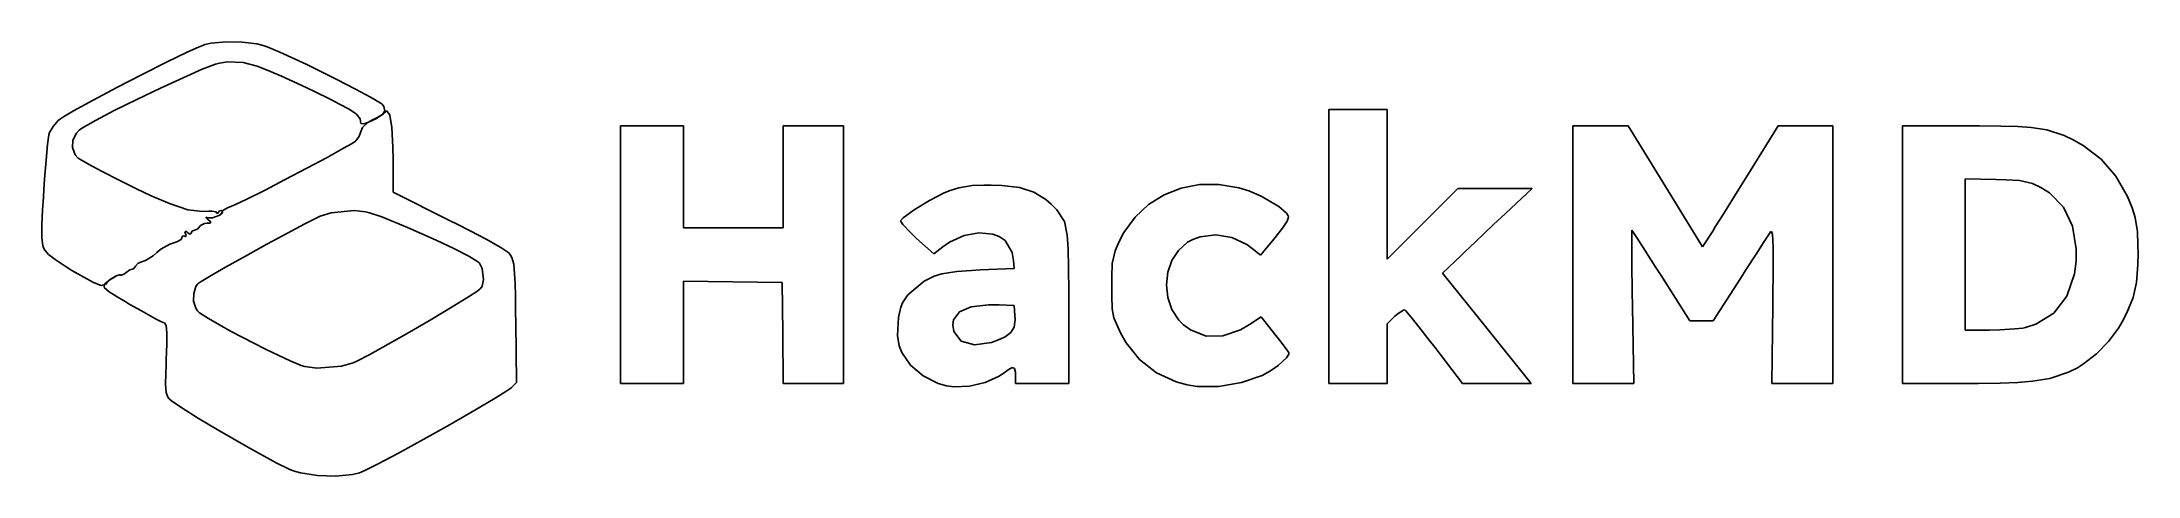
# Model space of a CAD drawing. Extents: x 2 to 904, y 1 to 188.
import ezdxf

# ---------------------------------------------------------------- set-up
doc = ezdxf.new("R2010")
doc.units = 0

msp = doc.modelspace()

# ---------------------------------------------------------------- linework, layer by layer
for p, q in [((55.453434, 179.218437), (64.293092, 183.522406)), ((64.293092, 183.522406), (69.168467, 185.749281)), ((69.168467, 185.749281), (71.313255, 186.617141)), ((71.313255, 186.617141), (72, 186.838053)), ((72, 186.838053), (74.675368, 187.393388)), ((74.675368, 187.393388), (81.076607, 187.980023)), ((81.076607, 187.980023), (87.991711, 187.880684)), ((87.991711, 187.880684), (94.356514, 187.110657)), ((94.356514, 187.110657), (97, 186.478913)), ((97, 186.478913), (98.74867, 185.86558)), ((98.74867, 185.86558), (104.236272, 183.551865)), ((104.236272, 183.551865), (115.818855, 178.168372)), ((34.074931, 168.274162), (44.996645, 173.936567)), ((44.996645, 173.936567), (55.453434, 179.218437)), ((62.568259, 172.555158), (52.826492, 168.065284)), ((70.829953, 176.163311), (62.568259, 172.555158)), ((76.598732, 178.404923), (70.829953, 176.163311)), ((78.231764, 178.861769), (76.598732, 178.404923)), ((81.662909, 179.321948), (78.231764, 178.861769)), ((88.492946, 179.022816), (81.662909, 179.321948)), ((94.46646, 177.482028), (88.492946, 179.022816)), ((99.272707, 175.709206), (94.46646, 177.482028)), ((104.998582, 173.265988), (99.272707, 175.709206)), ((111.867379, 170.089037), (104.998582, 173.265988)), ((115.818855, 178.168372), (128.823699, 171.776889)), ((128.823699, 171.776889), (136.839762, 167.671191)), ((15.445563, 158.197213), (23.840501, 162.828588)), ((23.840501, 162.828588), (34.074931, 168.274162)), ((42.617494, 163.17851), (32.954108, 158.379656)), ((52.826492, 168.065284), (42.617494, 163.17851)), ((115.80015, 168.20562), (111.867379, 170.089037)), ((119.43864, 166.443912), (115.80015, 168.20562)), ((125.552788, 163.442211), (119.43864, 166.443912)), ((130.263893, 161.043944), (125.552788, 163.442211)), ((136.839762, 167.671191), (143.321976, 164.190427)), ((143.321976, 164.190427), (147.403955, 161.763768)), ((6.61651, 151.522854), (8.822659, 154.083512)), ((8.822659, 154.083512), (9.293993, 154.463012)), ((9.293993, 154.463012), (11.049651, 155.617353)), ((11.049651, 155.617353), (15.445563, 158.197213)), ((24.849177, 154.153543), (19.315544, 150.984992)), ((32.954108, 158.379656), (24.849177, 154.153543)), ((133.748838, 159.138489), (130.263893, 161.043944)), ((137.064134, 156.962344), (133.748838, 159.138489)), ((138.843864, 154.753192), (137.064134, 156.962344)), ((139, 153.696449), (138.843864, 154.753192)), ((139.127455, 152.77648), (139, 153.696449)), ((142.125979, 153.29641), (144.189136, 154.339362)), ((143.964273, 154.101436), (142.427529, 153.433354)), ((145.903922, 155.014977), (143.964273, 154.101436)), ((144.189136, 154.339362), (145.953207, 155.198181)), ((148.509496, 156.688615), (145.903922, 155.014977)), ((145.953207, 155.198181), (148.859454, 157.00663)), ((147.403955, 161.763768), (148.27411, 161.079845)), ((148.27411, 161.079845), (149.034189, 160.083448)), ((149.514019, 158.31512), (148.509496, 156.688615)), ((148.859454, 157.00663), (149.643677, 157.733519)), ((149.034189, 160.083448), (149.514019, 158.31512)), ((149.643677, 157.733519), (150.370287, 158.227676)), ((150.370287, 158.227676), (151.594457, 156.382005)), ((151.594457, 156.382005), (152.466892, 151.041312)), ((556, 99.787703), (556, 158.787703)), ((556, 158.787703), (568.5, 158.787703)), ((568.5, 158.787703), (581, 158.787703)), ((581, 158.787703), (581, 126.549802)), ((4.23553, 143.680491), (4.828152, 147.942381)), ((4.828152, 147.942381), (5.072036, 148.920223)), ((5.072036, 148.920223), (6.61651, 151.522854)), ((15.141815, 145.674436), (14.981858, 142.388712)), ((16.61125, 148.693893), (15.141815, 145.674436)), ((17.829477, 149.948809), (16.61125, 148.693893)), ((19.315544, 150.984992), (17.829477, 149.948809)), ((135.337722, 144.247431), (136.770949, 145.155656)), ((136.770949, 145.155656), (137.135223, 145.432102)), ((137.135223, 145.432102), (138.452811, 147.275255)), ((138.452811, 147.275255), (139.324359, 149.659498)), ((140.36788, 152.645083), (139.127455, 152.77648)), ((139.324359, 149.659498), (139.805622, 151.064251)), ((139.805622, 151.064251), (142.125979, 153.29641)), ((142.427529, 153.433354), (140.36788, 152.645083)), ((152.466892, 151.041312), (152.931995, 142.545945)), ((251, 96.287703), (251, 151.787703)), ((251, 151.787703), (264.5, 151.787703)), ((264.5, 151.787703), (278, 151.787703)), ((278, 151.787703), (278, 129.787703)), ((321, 129.787703), (321, 151.787703)), ((321, 151.787703), (334, 151.787703)), ((334, 151.787703), (347, 151.787703)), ((347, 151.787703), (347, 96.287703)), ((661, 96.287703), (661, 151.787703)), ((661, 151.787703), (672.931446, 151.787703)), ((672.931446, 151.787703), (684.862893, 151.787703)), ((684.862893, 151.787703), (700.882383, 125.70093)), ((737.556692, 132.520468), (749.5, 151.753234)), ((749.5, 151.753234), (761.25, 151.770468)), ((761.25, 151.770468), (773, 151.787703)), ((773, 151.787703), (773, 96.287703)), ((803, 96.287703), (803, 151.787703)), ((803, 151.787703), (830.789901, 151.787703)), ((830.789901, 151.787703), (836.201525, 151.780441)), ((836.201525, 151.780441), (845.358887, 151.702659)), ((845.358887, 151.702659), (852.624877, 151.496782)), ((852.624877, 151.496782), (858.395263, 151.11031)), ((858.395263, 151.11031), (865.112331, 150.077141)), ((865.112331, 150.077141), (872.527658, 147.577495)), ((872.527658, 147.577495), (876.465476, 145.728652)), ((876.465476, 145.728652), (880.816605, 143.322568)), ((2.913268, 128.760769), (3.570339, 137.017202)), ((3.570339, 137.017202), (4.23553, 143.680491)), ((14.981858, 142.388712), (16.155519, 139.332602)), ((16.155519, 139.332602), (17.25, 138.045614)), ((17.25, 138.045614), (18.099976, 137.429552)), ((18.099976, 137.429552), (21.847778, 135.232252)), ((115.842403, 133.516604), (124.553088, 138.19774)), ((124.553088, 138.19774), (131.659155, 142.119632)), ((131.659155, 142.119632), (135.337722, 144.247431)), ((152.931995, 142.545945), (152.994423, 137.221617)), ((152.994423, 137.221617), (153, 123.155531)), ((880.816605, 143.322568), (888.507184, 137.430349)), ((888.507184, 137.430349), (894.850063, 130.096666)), ((2.612991, 124.287703), (2.913268, 128.760769)), ((21.847778, 135.232252), (27.731323, 132.067912)), ((27.731323, 132.067912), (35.036938, 128.320365)), ((35.036938, 128.320365), (39, 126.347837)), ((97.583188, 123.973581), (106.521103, 128.60047)), ((106.521103, 128.60047), (115.842403, 133.516604)), ((278, 129.787703), (278, 107.787703)), ((321, 107.787703), (321, 129.787703)), ((492.364261, 124.956543), (500.276925, 126.454283)), ((500.276925, 126.454283), (508.592549, 126.518147)), ((508.592549, 126.518147), (517.164145, 125.090758)), ((581, 126.549802), (581, 94.311902)), ((732.575633, 124.513282), (737.556692, 132.520468)), ((843.323834, 128.635817), (830, 128.983931)), ((830, 128.983931), (830, 96.385817)), ((847.510215, 128.513617), (843.323834, 128.635817)), ((853.434197, 128.174825), (847.510215, 128.513617)), ((858.938041, 126.951883), (853.434197, 128.174825)), ((862.483484, 125.287703), (858.938041, 126.951883)), ((894.850063, 130.096666), (899.846685, 121.31985)), ((2.093708, 115.519433), (2.413926, 121.074278)), ((2.413926, 121.074278), (2.612991, 124.287703)), ((39, 126.347837), (42.548346, 124.615093)), ((42.548346, 124.615093), (48.87249, 121.631157)), ((48.87249, 121.631157), (56.681851, 118.275886)), ((56.681851, 118.275886), (64.676832, 115.660965)), ((83.438839, 117.112163), (84.833515, 117.684518)), ((84.833515, 117.684518), (90.022658, 120.160182)), ((90.022658, 120.160182), (97.583188, 123.973581)), ((153, 123.155531), (177.331139, 111.053803)), ((377.444268, 115.633069), (383.937318, 119.62628)), ((383.937318, 119.62628), (390.291875, 122.939212)), ((390.291875, 122.939212), (392.82742, 123.977849)), ((392.82742, 123.977849), (396.627299, 125.129776)), ((396.627299, 125.129776), (402.390303, 126.025139)), ((402.390303, 126.025139), (407.378324, 126.206337)), ((407.378324, 126.206337), (410.5, 126.208043)), ((410.5, 126.208043), (415.104237, 126.077471)), ((415.104237, 126.077471), (422.807457, 125.160215)), ((422.807457, 125.160215), (428.950728, 123.227498)), ((428.950728, 123.227498), (434.070517, 120.110543)), ((434.070517, 120.110543), (436.414252, 118.055235)), ((436.414252, 118.055235), (438.881771, 115.579242)), ((472.513893, 112.433883), (478.335758, 117.888964)), ((478.335758, 117.888964), (485.001543, 122.08231)), ((485.001543, 122.08231), (492.364261, 124.956543)), ((517.164145, 125.090758), (521.5, 123.799911)), ((521.5, 123.799911), (526.784325, 121.528024)), ((526.784325, 121.528024), (534.393323, 116.97423)), ((596.261728, 109.549802), (611.523456, 124.787703)), ((611.523456, 124.787703), (627.511728, 124.776112)), ((627.511728, 124.776112), (643.5, 124.764521)), ((643.5, 124.764521), (632, 114.057133)), ((700.882383, 125.70093), (716.901873, 99.614157)), ((725.735524, 113.562811), (732.575633, 124.513282)), ((866.248767, 122.945616), (862.483484, 125.287703)), ((872.26669, 116.679006), (866.248767, 122.945616)), ((899.846685, 121.31985), (901.840601, 116.389745)), ((1.783855, 103.499616), (1.807139, 109.119472)), ((1.807139, 109.119472), (2.093708, 115.519433)), ((64.676832, 115.660965), (70.904376, 114.844782)), ((69.638374, 108.287703), (70.065775, 108.870124)), ((70.065775, 108.870124), (69.638374, 108.287703)), ((70.065775, 108.870124), (71.749326, 109.669343)), ((71.749326, 109.669343), (70.065775, 108.870124)), ((70.904376, 114.844782), (73.694707, 115.000227)), ((71.749326, 109.669343), (72.798118, 109.787703)), ((72.798118, 109.787703), (71.749326, 109.669343)), ((72.463127, 112.070886), (72.409138, 112.449441)), ((72.409138, 112.449441), (73.317461, 112.15728)), ((73.317461, 112.15728), (72.409138, 112.449441)), ((72.409138, 112.449441), (72.463127, 112.070886)), ((73.44113, 111.290156), (72.463127, 112.070886)), ((72.463127, 112.070886), (73.44113, 111.290156)), ((72.798118, 109.787703), (74.213951, 109.818586)), ((74.213951, 109.818586), (72.798118, 109.787703)), ((73.317461, 112.15728), (75.219043, 112.113091)), ((75.286463, 112.097436), (73.317461, 112.15728)), ((74.481515, 110.443773), (73.44113, 111.290156)), ((73.44113, 111.290156), (74.481515, 110.443773)), ((73.694707, 115.000227), (75.005432, 115.073091)), ((74.213951, 109.818586), (74.481515, 110.443773)), ((74.481515, 110.443773), (74.213951, 109.818586)), ((75.005432, 115.073091), (76.757162, 114.723165)), ((75.219043, 112.113091), (78.374283, 113.27329)), ((78.37656, 113.328002), (75.286463, 112.097436)), ((76.757162, 114.723165), (77.015313, 114.336902)), ((77.015313, 114.336902), (77.089093, 114.036574)), ((77.089093, 114.036574), (77.555304, 114.200448)), ((77.555304, 114.200448), (77.890313, 114.644465)), ((77.890313, 114.644465), (78.277215, 115.11221)), ((78.277215, 115.11221), (79.040637, 115.323104)), ((78.374283, 113.27329), (79.499482, 114.348592)), ((79.414639, 114.494954), (78.37656, 113.328002)), ((79.040637, 115.323104), (79.340871, 115.045179)), ((79.340871, 115.045179), (79.414639, 114.494954)), ((79.46511, 114.844155), (79.634298, 115.256701)), ((79.499482, 114.348592), (79.46511, 114.844155)), ((79.634298, 115.256701), (81.751551, 116.465124)), ((81.751551, 116.465124), (83.438839, 117.112163)), ((115.000748, 109.572269), (107.499311, 105.573653)), ((120.152949, 112.189144), (115.000748, 109.572269)), ((121.536718, 112.806846), (120.152949, 112.189144)), ((126.362337, 114.285369), (121.536718, 112.806846)), ((136.296003, 115.277262), (126.362337, 114.285369)), ((141.133067, 114.763573), (136.296003, 115.277262)), ((142.849595, 114.333121), (141.133067, 114.763573)), ((148.126718, 112.503699), (142.849595, 114.333121)), ((159.149394, 108.015828), (148.126718, 112.503699)), ((177.331139, 111.053803), (180.547164, 109.44825)), ((180.547164, 109.44825), (186.250478, 106.562099)), ((371.573608, 110.906803), (372.70008, 112.120299)), ((371.609703, 110.582685), (371.573608, 110.906803)), ((372.529159, 109.240839), (371.609703, 110.582685)), ((375.603242, 105.962241), (372.529159, 109.240839)), ((372.70008, 112.120299), (377.444268, 115.633069)), ((438.881771, 115.579242), (442.081871, 110.512538)), ((442.081871, 110.512538), (443.302759, 104.617601)), ((467.682936, 105.77445), (472.513893, 112.433883)), ((534.393323, 116.97423), (537.713167, 114.151313)), ((538.009037, 110.686944), (536.052896, 107.72827)), ((537.713167, 114.151313), (538.450943, 113.054947)), ((538.566049, 112.43589), (538.009037, 110.686944)), ((538.450943, 113.054947), (538.566049, 112.43589)), ((581, 94.311902), (596.261728, 109.549802)), ((626.92167, 109.305411), (619.037459, 101.856933)), ((632, 114.057133), (626.92167, 109.305411)), ((722.376372, 108.216837), (725.735524, 113.562811)), ((876.156845, 108.534684), (872.26669, 116.679006)), ((877.786134, 98.791296), (876.156845, 108.534684)), ((901.840601, 116.389745), (903.161348, 112.259537)), ((903.161348, 112.259537), (904.166231, 106.1106)), ((2.166624, 100.240614), (1.783855, 103.499616)), ((2.50891, 99.166171), (2.166624, 100.240614)), ((53.039056, 98.601215), (56.873285, 100.828377)), ((56.873285, 100.828377), (53.039056, 98.601215)), ((56.873285, 100.828377), (58.528906, 101.359103)), ((58.528906, 101.359103), (56.873285, 100.828377)), ((58.528906, 101.359103), (59.94167, 101.729337)), ((59.94167, 101.729337), (58.528906, 101.359103)), ((59.94167, 101.729337), (61.747777, 102.821457)), ((61.747777, 102.821457), (59.94167, 101.729337)), ((61.747777, 102.821457), (62, 103.45801)), ((62, 103.45801), (61.747777, 102.821457)), ((62, 103.45801), (62.086128, 103.989876)), ((62.086128, 103.989876), (62, 103.45801)), ((62.086128, 103.989876), (62.69711, 104.368321)), ((62.69711, 104.368321), (62.086128, 103.989876)), ((62.69711, 104.368321), (63.169939, 104.182675)), ((63.169939, 104.182675), (62.69711, 104.368321)), ((63.169939, 104.182675), (63.651155, 103.967195)), ((63.651155, 103.967195), (63.169939, 104.182675)), ((63.348623, 106.143865), (63.72194, 106.387448)), ((63.72194, 106.387448), (63.348623, 106.143865)), ((63.647047, 105.265101), (63.348623, 106.143865)), ((63.348623, 106.143865), (63.647047, 105.265101)), ((63.886832, 104.501882), (63.647047, 105.265101)), ((63.647047, 105.265101), (63.886832, 104.501882)), ((63.651155, 103.967195), (63.886832, 104.501882)), ((63.886832, 104.501882), (63.651155, 103.967195)), ((63.72194, 106.387448), (64.477108, 105.806701)), ((64.477108, 105.806701), (63.72194, 106.387448)), ((64.477108, 105.806701), (65.154655, 105.311768)), ((65.154655, 105.311768), (64.477108, 105.806701)), ((65.154655, 105.311768), (65.90858, 105.241745)), ((65.90858, 105.241745), (65.154655, 105.311768)), ((65.90858, 105.241745), (66, 105.665258)), ((66, 105.665258), (65.90858, 105.241745)), ((66, 105.665258), (66.449844, 106.457984)), ((66.449844, 106.457984), (66, 105.665258)), ((66.449844, 106.457984), (67.531385, 106.787703)), ((67.531385, 106.787703), (66.449844, 106.457984)), ((67.531385, 106.787703), (68.782009, 107.228328)), ((68.782009, 107.228328), (67.531385, 106.787703)), ((68.782009, 107.228328), (69.638374, 108.287703)), ((69.638374, 108.287703), (68.782009, 107.228328)), ((98.645012, 100.745562), (89.434225, 95.640259)), ((107.499311, 105.573653), (98.645012, 100.745562)), ((171.495372, 102.51956), (159.149394, 108.015828)), ((179.12503, 98.897432), (171.495372, 102.51956)), ((186.250478, 106.562099), (193.097351, 102.980547)), ((193.097351, 102.980547), (199.356543, 99.419624)), ((199.356543, 99.419624), (202.780617, 96.993596)), ((278, 107.787703), (299.5, 107.787703)), ((299.5, 107.787703), (321, 107.787703)), ((378.453358, 103.296775), (375.603242, 105.962241)), ((385.911168, 96.622069), (378.453358, 103.296775)), ((389.705584, 99.665222), (385.911168, 96.622069)), ((392.587897, 101.6875), (389.705584, 99.665222)), ((398.851532, 104.532968), (392.587897, 101.6875)), ((405.291561, 105.69168), (398.851532, 104.532968)), ((411.321246, 105.058067), (405.291561, 105.69168)), ((413.998853, 104.036149), (411.321246, 105.058067)), ((416.544509, 102.335515), (413.998853, 104.036149)), ((419.617654, 97.235946), (416.544509, 102.335515)), ((443.302759, 104.617601), (443.716538, 98.74029)), ((463.899041, 97.972137), (465.68498, 102.011032)), ((465.68498, 102.011032), (467.682936, 105.77445)), ((495.044435, 101.586489), (491.145563, 98.1174)), ((497.383912, 102.874587), (495.044435, 101.586489)), ((500.52967, 104.000857), (497.383912, 102.874587)), ((507.264978, 104.767307), (500.52967, 104.000857)), ((514.14021, 103.627225), (507.264978, 104.767307)), ((520.613206, 100.670514), (514.14021, 103.627225)), ((523.529441, 98.539018), (520.613206, 100.670514)), ((529.577882, 99.634397), (526.558883, 95.981091)), ((532.278227, 102.925526), (529.577882, 99.634397)), ((536.052896, 107.72827), (532.278227, 102.925526)), ((556, 40.787703), (556, 99.787703)), ((619.037459, 101.856933), (614.525603, 97.550087)), ((686.38391, 106.616499), (686.360903, 105.297627)), ((686.360903, 105.297627), (686.371294, 101.131941)), ((686.371294, 101.131941), (686.461764, 92.205183)), ((686.404909, 106.787703), (686.38391, 106.616499)), ((686.704413, 106.389704), (686.404909, 106.787703)), ((688.654475, 103.445661), (686.704413, 106.389704)), ((692.061545, 98.170759), (688.654475, 103.445661)), ((716.901873, 99.614157), (721.257628, 106.45093)), ((721.257628, 106.45093), (722.376372, 108.216837)), ((743.463656, 101.942595), (739.947054, 96.529489)), ((745.695306, 105.328495), (743.463656, 101.942595)), ((746.195974, 106.056053), (745.695306, 105.328495)), ((746.558508, 106.249187), (746.195974, 106.056053)), ((746.953051, 104.925678), (746.558508, 106.249187)), ((747.124362, 102.706375), (746.953051, 104.925678)), ((747.228527, 99.208307), (747.124362, 102.706375)), ((904.166231, 106.1106), (904.392357, 100.472276)), ((904.392357, 100.472276), (904.425517, 96.787703)), ((2.971415, 98.271485), (2.50891, 99.166171)), ((4.593306, 96.378993), (2.971415, 98.271485)), ((7.42039, 94.129366), (4.593306, 96.378993)), ((11.783887, 91.259041), (7.42039, 94.129366)), ((14.645296, 89.508752), (11.783887, 91.259041)), ((41.399765, 90.239957), (42.025052, 91.35912)), ((42.025052, 91.35912), (41.399765, 90.239957)), ((42.025052, 91.35912), (43.16972, 92.650083)), ((43.16972, 92.650083), (42.025052, 91.35912)), ((43.16972, 92.650083), (45.074835, 93.33939)), ((45.074835, 93.33939), (43.16972, 92.650083)), ((45.074835, 93.33939), (46.322153, 93.721095)), ((46.322153, 93.721095), (45.074835, 93.33939)), ((46.322153, 93.721095), (49.633482, 95.753612)), ((49.633482, 95.753612), (46.322153, 93.721095)), ((49.633482, 95.753612), (51.289646, 97.154083)), ((51.289646, 97.154083), (49.633482, 95.753612)), ((51.289646, 97.154083), (53.039056, 98.601215)), ((53.039056, 98.601215), (51.289646, 97.154083)), ((80.863324, 90.810011), (73.928684, 86.80708)), ((89.434225, 95.640259), (80.863324, 90.810011)), ((185.338582, 95.730534), (179.12503, 98.897432)), ((189.334331, 93.380229), (185.338582, 95.730534)), ((190.25, 92.624225), (189.334331, 93.380229)), ((191.428005, 90.248864), (190.25, 92.624225)), ((202.780617, 96.993596), (203.581139, 96.119889)), ((203.581139, 96.119889), (204.167281, 95.111264)), ((204.167281, 95.111264), (204.980146, 92.102685)), ((204.980146, 92.102685), (205.350709, 88.0002)), ((251, 40.787703), (251, 96.287703)), ((347, 96.287703), (347, 40.787703)), ((406, 89.694176), (420.5, 90.287703)), ((420.22316, 93.707551), (419.617654, 97.235946)), ((420.5, 90.287703), (420.22316, 93.707551)), ((443.716538, 98.74029), (443.910611, 90.714125)), ((443.910611, 90.714125), (443.971042, 80.032558)), ((462.511605, 86.754906), (462.702569, 92.42356)), ((462.702569, 92.42356), (463.899041, 97.972137)), ((488.314497, 93.708225), (486.584467, 88.659496)), ((491.145563, 98.1174), (488.314497, 93.708225)), ((526.558883, 95.981091), (523.529441, 98.539018)), ((612.730072, 95.818724), (604.960144, 88.287703)), ((614.525603, 97.550087), (612.730072, 95.818724)), ((661, 40.787703), (661, 96.287703)), ((686.461764, 92.205183), (686.629736, 80.416706)), ((696.512348, 91.204841), (692.061545, 98.170759)), ((699, 87.287703), (696.512348, 91.204841)), ((739.947054, 96.529489), (735.572064, 89.745785)), ((747.270886, 94.252169), (747.228527, 99.208307)), ((747.256778, 87.658651), (747.270886, 94.252169)), ((773, 96.287703), (773, 40.787703)), ((803, 40.787703), (803, 96.287703)), ((830, 96.385817), (830, 63.787703)), ((876.993498, 87.952424), (877.711362, 93.407029)), ((877.711362, 93.407029), (877.786134, 98.791296)), ((904.384673, 92.030433), (903.816237, 84.330288)), ((904.425517, 96.787703), (904.384673, 92.030433)), ((18.470881, 87.237086), (14.645296, 89.508752)), ((24.002955, 84.22737), (18.470881, 87.237086)), ((27.313649, 83.047126), (24.002955, 84.22737)), ((29.127857, 83.43793), (27.313649, 83.047126)), ((28.565443, 83.279672), (29.080548, 83.86825)), ((28.572235, 82.099687), (28.565443, 83.279672)), ((30.680447, 80.303587), (28.572235, 82.099687)), ((29.080548, 83.86825), (30.956135, 85.458933)), ((29.70031, 84.141718), (29.127857, 83.43793)), ((30.93917, 85.443393), (29.70031, 84.141718)), ((33.725277, 87.141504), (30.93917, 85.443393)), ((30.956135, 85.458933), (33.882719, 87.192793)), ((35.251072, 87.577296), (33.725277, 87.141504)), ((33.882719, 87.192793), (35.28946, 87.57696)), ((35.670161, 87.450874), (35.251072, 87.577296)), ((35.28946, 87.57696), (35.670161, 87.450874)), ((35.670161, 87.450874), (36.017565, 87.388777)), ((36.017565, 87.388777), (35.670161, 87.450874)), ((36.017565, 87.388777), (37.321236, 88.011624)), ((37.321236, 88.011624), (36.017565, 87.388777)), ((37.321236, 88.011624), (38.116935, 88.619854)), ((38.116935, 88.619854), (37.321236, 88.011624)), ((38.116935, 88.619854), (39.691963, 89.702597)), ((39.691963, 89.702597), (38.116935, 88.619854)), ((39.691963, 89.702597), (40.743377, 89.963703)), ((40.743377, 89.963703), (39.691963, 89.702597)), ((40.743377, 89.963703), (41.399765, 90.239957)), ((41.399765, 90.239957), (40.743377, 89.963703)), ((68.009789, 82.505997), (67.13248, 79.582457)), ((68.774282, 83.561985), (68.009789, 82.505997)), ((69.07929, 83.808174), (68.774282, 83.561985)), ((70.400882, 84.680031), (69.07929, 83.808174)), ((73.928684, 86.80708), (70.400882, 84.680031)), ((189.110513, 80.432449), (190.42283, 81.399114)), ((190.42283, 81.399114), (190.710551, 81.678012)), ((190.710551, 81.678012), (191.294915, 82.735831)), ((191.294915, 82.735831), (191.894621, 85.564279)), ((191.894621, 85.564279), (191.428005, 90.248864)), ((205.350709, 88.0002), (205.519805, 83.920119)), ((205.519805, 83.920119), (205.648887, 78.473998)), ((299.25, 84.55759), (278, 84.827478)), ((278, 84.827478), (278, 62.80759)), ((320.5, 84.287703), (299.25, 84.55759)), ((320.769502, 62.537703), (320.5, 84.287703)), ((374.662613, 78.944812), (381.652543, 84.849998)), ((381.652543, 84.849998), (385.938477, 86.942846)), ((385.938477, 86.942846), (389.315758, 88.025896)), ((389.315758, 88.025896), (395.777321, 89.067034)), ((395.777321, 89.067034), (402.029653, 89.511258)), ((402.029653, 89.511258), (406, 89.694176)), ((462.5, 82.73584), (462.511605, 86.754906)), ((462.508015, 78.59193), (462.5, 82.73584)), ((486.584467, 88.659496), (485.988706, 83.271742)), ((485.988706, 83.271742), (486.560444, 77.845492)), ((604.960144, 88.287703), (623.99268, 64.537703)), ((711.359947, 67.787703), (699, 87.287703)), ((733.195974, 86.045148), (721.5, 67.802593)), ((735.572064, 89.745785), (733.195974, 86.045148)), ((747.191543, 79.248446), (747.256778, 87.658651)), ((873.679449, 78.446461), (876.993498, 87.952424)), ((903.816237, 84.330288), (902.323372, 77.854592)), ((34.159514, 78.11015), (30.680447, 80.303587)), ((37.584805, 76.072608), (34.159514, 78.11015)), ((39.669655, 74.846817), (37.584805, 76.072608)), ((44.620231, 71.990585), (39.669655, 74.846817)), ((67.13248, 79.582457), (67.125408, 76.213127)), ((67.125408, 76.213127), (67.990175, 73.16156)), ((67.990175, 73.16156), (68.75, 71.993549)), ((169.631299, 68.466695), (178.448269, 73.730148)), ((178.448269, 73.730148), (185.538141, 78.099446)), ((185.538141, 78.099446), (189.110513, 80.432449)), ((205.648887, 78.473998), (205.757103, 71.413295)), ((370.587548, 69.185407), (371.597906, 73.690227)), ((371.597906, 73.690227), (372.318304, 75.43634)), ((372.318304, 75.43634), (374.662613, 78.944812)), ((401.881745, 73.819826), (396.854047, 71.64977)), ((409.35774, 74.674566), (401.881745, 73.819826)), ((414, 74.602715), (409.35774, 74.674566)), ((420.5, 74.287703), (414, 74.602715)), ((420.805631, 70.075909), (420.5, 74.287703)), ((443.971042, 80.032558), (443.978038, 73.537703)), ((443.978038, 73.537703), (444, 40.787703)), ((462.702836, 72.861563), (462.508015, 78.59193)), ((463.426479, 68.985435), (462.702836, 72.861563)), ((486.560444, 77.845492), (488.332914, 72.681276)), ((488.332914, 72.681276), (491.339348, 68.079625)), ((588.113236, 72.408215), (585.81067, 70.944339)), ((588.735125, 72.451404), (588.113236, 72.408215)), ((589.160972, 72.021291), (588.735125, 72.451404)), ((686.629736, 80.416706), (686.739355, 73.787703)), ((686.739355, 73.787703), (687.308946, 40.787703)), ((746.782842, 40.787703), (747.141421, 74.306053)), ((747.141421, 74.306053), (747.191543, 79.248446)), ((868.079452, 71.098187), (873.679449, 78.446461)), ((902.323372, 77.854592), (899.575565, 71.169655)), ((50.763115, 68.613216), (44.620231, 71.990585)), ((53.319246, 67.33756), (50.763115, 68.613216)), ((53.959739, 67.08798), (53.319246, 67.33756)), ((54.567646, 66.867712), (53.959739, 67.08798)), ((55.340026, 65.718291), (54.567646, 66.867712)), ((55.611027, 62.584479), (55.340026, 65.718291)), ((68.75, 71.993549), (69.669358, 71.201002)), ((69.669358, 71.201002), (73.539886, 68.691769)), ((73.539886, 68.691769), (82.98922, 63.360332)), ((82.98922, 63.360332), (98.368844, 55.405303)), ((160.103958, 62.902844), (169.631299, 68.466695)), ((205.757103, 71.413295), (205.809371, 67.199805)), ((205.809371, 67.199805), (206.118742, 41.111907)), ((370.267055, 61.492415), (370.587548, 69.185407)), ((394.318963, 68.183525), (394, 65.97031)), ((394, 65.97031), (394.436211, 63.085393)), ((396.854047, 71.64977), (394.318963, 68.183525)), ((419.051022, 62.779804), (420.431971, 65.087281)), ((420.431971, 65.087281), (420.87312, 68.152022)), ((420.87312, 68.152022), (420.805631, 70.075909)), ((465.02747, 65.096705), (463.426479, 68.985435)), ((466.265884, 62.564227), (465.02747, 65.096705)), ((491.339348, 68.079625), (493.315686, 66.083676)), ((493.315686, 66.083676), (496.389294, 63.801153)), ((496.389294, 63.801153), (503.071669, 61.202461)), ((510.314711, 61.225094), (517.934968, 63.868481)), ((517.934968, 63.868481), (521.829223, 66.172778)), ((521.829223, 66.172778), (526.76237, 69.492541)), ((526.76237, 69.492541), (532.61666, 62.183695)), ((584.413594, 69.703955), (581, 66.395369)), ((581, 66.395369), (581, 53.591536)), ((585.81067, 70.944339), (584.413594, 69.703955)), ((591.28623, 69.473044), (589.160972, 72.021291)), ((594.758578, 65.114659), (591.28623, 69.473044)), ((599.156822, 59.474809), (594.758578, 65.114659)), ((623.99268, 64.537703), (643.025215, 40.787703)), ((716.429973, 67.795148), (711.359947, 67.787703)), ((721.5, 67.802593), (716.429973, 67.795148)), ((830, 63.787703), (840.450779, 63.787703)), ((840.450779, 63.787703), (844.908302, 63.873419)), ((844.908302, 63.873419), (851.348747, 64.267735)), ((851.348747, 64.267735), (854.736018, 64.655792)), ((854.736018, 64.655792), (855.966825, 64.874008)), ((855.966825, 64.874008), (860.455689, 66.251631)), ((860.455689, 66.251631), (868.079452, 71.098187)), ((895.992595, 64.517054), (891.680566, 58.8349)), ((897.627773, 67.300694), (895.992595, 64.517054)), ((899.575565, 71.169655), (897.627773, 67.300694)), ((55.409003, 53.976862), (55.550121, 58.181686)), ((55.550121, 58.181686), (55.611027, 62.584479)), ((98.368844, 55.405303), (108.638307, 50.537298)), ((142.985074, 53.248972), (150.882974, 57.632351)), ((150.882974, 57.632351), (160.103958, 62.902844)), ((278, 62.80759), (278, 40.787703)), ((321.039005, 40.787703), (320.769502, 62.537703)), ((370.942604, 56.981028), (370.267055, 61.492415)), ((372.038794, 54.050146), (370.942604, 56.981028)), ((394.436211, 63.085393), (397.6386, 59.009142)), ((397.6386, 59.009142), (403.309169, 57.37499)), ((403.309169, 57.37499), (410.681787, 58.403721)), ((410.681787, 58.403721), (414.766949, 59.985662)), ((414.766949, 59.985662), (416.524319, 60.885456)), ((416.524319, 60.885456), (419.051022, 62.779804)), ((468.649439, 58.306597), (466.265884, 62.564227)), ((474.478719, 51.013383), (468.649439, 58.306597)), ((503.071669, 61.202461), (510.314711, 61.225094)), ((532.61666, 62.183695), (534.91488, 59.270482)), ((534.91488, 59.270482), (537.608216, 55.705652)), ((537.608216, 55.705652), (538.605747, 54.261176)), ((538.605747, 54.261176), (538.789154, 53.92024)), ((601.571531, 56.339543), (599.156822, 59.474809)), ((613.5, 40.788818), (601.571531, 56.339543)), ((891.680566, 58.8349), (886.476001, 53.507644)), ((55.088657, 44.852828), (55.221544, 48.974981)), ((55.221544, 48.974981), (55.313345, 51.435107)), ((55.313345, 51.435107), (55.409003, 53.976862)), ((108.638307, 50.537298), (113.446125, 48.557703)), ((113.446125, 48.557703), (114.951289, 48.096179)), ((114.951289, 48.096179), (120.116177, 47.354385)), ((120.116177, 47.354385), (130.768841, 48.139579)), ((130.768841, 48.139579), (135.843097, 49.636086)), ((135.843097, 49.636086), (137.426985, 50.346464)), ((137.426985, 50.346464), (142.985074, 53.248972)), ((375.795426, 48.589718), (372.038794, 54.050146)), ((381.213719, 44.021863), (375.795426, 48.589718)), ((416.682352, 45.752481), (414.042947, 43.94423)), ((417.8971, 46.664665), (416.682352, 45.752481)), ((419.623825, 47.592343), (417.8971, 46.664665)), ((420.579075, 47.268271), (419.623825, 47.592343)), ((420.961508, 45.625053), (420.579075, 47.268271)), ((421, 44.287703), (420.961508, 45.625053)), ((481.688809, 45.377248), (474.478719, 51.013383)), ((490.237212, 41.431414), (481.688809, 45.377248)), ((530.828708, 46.217262), (527.172536, 44.221497)), ((534.164135, 48.559583), (530.828708, 46.217262)), ((537.717118, 51.776343), (534.164135, 48.559583)), ((538.758911, 53.374593), (537.717118, 51.776343)), ((538.789154, 53.92024), (538.758911, 53.374593)), ((581, 53.591536), (581, 40.787703)), ((874.419619, 45.581135), (866.409597, 42.868224)), ((878.298589, 47.515851), (874.419619, 45.581135)), ((880.97453, 49.144958), (878.298589, 47.515851)), ((886.476001, 53.507644), (880.97453, 49.144958)), ((55.037571, 40.379693), (55.088657, 44.852828)), ((55.306264, 36.809259), (55.037571, 40.379693)), ((56.043812, 34.859267), (55.306264, 36.809259)), ((201.4881, 37.222426), (196.908982, 34.3581)), ((203.317953, 38.487627), (201.4881, 37.222426)), ((203.809371, 38.895113), (203.317953, 38.487627)), ((206.118742, 41.111907), (203.809371, 38.895113)), ((264.5, 40.787703), (251, 40.787703)), ((278, 40.787703), (264.5, 40.787703)), ((334.019502, 40.787703), (321.039005, 40.787703)), ((347, 40.787703), (334.019502, 40.787703)), ((387.78486, 40.775532), (381.213719, 44.021863)), ((391.343746, 39.781985), (387.78486, 40.775532)), ((394.497031, 39.338657), (391.343746, 39.781985)), ((401.202751, 39.562907), (394.497031, 39.338657)), ((407.924518, 41.146746), (401.202751, 39.562907)), ((414.042947, 43.94423), (407.924518, 41.146746)), ((421, 40.787703), (421, 44.287703)), ((432.5, 40.787703), (421, 40.787703)), ((444, 40.787703), (432.5, 40.787703)), ((495, 40.102742), (490.237212, 41.431414)), ((499.202604, 39.448154), (495, 40.102742)), ((508.628942, 39.489076), (499.202604, 39.448154)), ((518.370691, 41.151601), (508.628942, 39.489076)), ((527.172536, 44.221497), (518.370691, 41.151601)), ((568.5, 40.787703), (556, 40.787703)), ((581, 40.787703), (568.5, 40.787703)), ((628.262608, 40.78826), (613.5, 40.788818)), ((643.025215, 40.787703), (628.262608, 40.78826)), ((674.154473, 40.787703), (661, 40.787703)), ((687.308946, 40.787703), (674.154473, 40.787703)), ((759.891421, 40.787703), (746.782842, 40.787703)), ((773, 40.787703), (759.891421, 40.787703)), ((830.340037, 40.787703), (803, 40.787703)), ((835.739658, 40.800293), (830.340037, 40.787703)), ((845.070527, 40.917445), (835.739658, 40.800293)), ((852.703816, 41.193737), (845.070527, 40.917445)), ((858.951825, 41.672981), (852.703816, 41.193737)), ((866.409597, 42.868224), (858.951825, 41.672981)), ((56.617018, 34.111731), (56.043812, 34.859267)), ((57.622204, 33.230275), (56.617018, 34.111731)), ((62.015722, 30.201852), (57.622204, 33.230275)), ((68.842847, 25.918266), (62.015722, 30.201852)), ((188.172366, 29.18015), (177.536392, 23.071277)), ((196.908982, 34.3581), (188.172366, 29.18015)), ((77.210874, 20.898141), (68.842847, 25.918266)), ((90.699314, 13.12143), (77.210874, 20.898141)), ((177.536392, 23.071277), (166.209397, 16.710079)), ((102.633316, 6.604763), (90.699314, 13.12143)), ((155.399719, 10.775153), (146.315695, 5.945099)), ((166.209397, 16.710079), (155.399719, 10.775153)), ((108.237899, 3.824716), (102.633316, 6.604763)), ((110, 3.098496), (108.237899, 3.824716)), ((113.154894, 2.191877), (110, 3.098496)), ((120.467105, 1.046443), (113.154894, 2.191877)), ((128.254935, 0.816799), (120.467105, 1.046443)), ((135.485257, 1.53341), (128.254935, 0.816799)), ((138.568499, 2.256082), (135.485257, 1.53341)), ((139.228193, 2.495056), (138.568499, 2.256082)), ((141.362028, 3.455848), (139.228193, 2.495056)), ((146.315695, 5.945099), (141.362028, 3.455848))]:
    msp.add_line(p, q)

doc.saveas('drawing.dxf')
